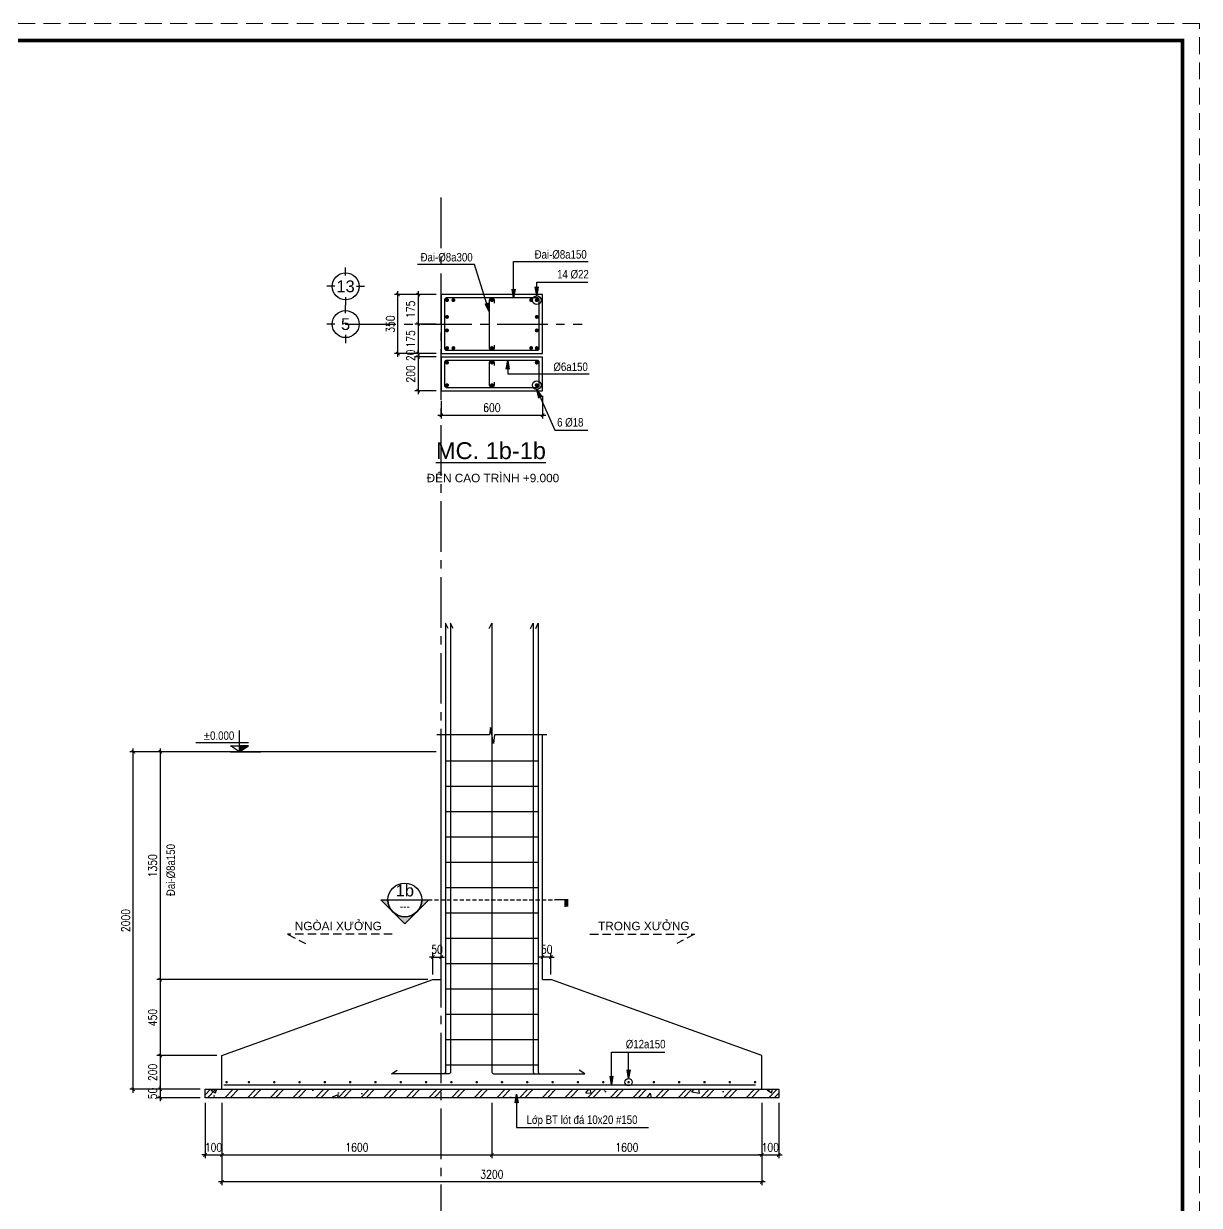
# Model space of a CAD drawing. Header units: inches. Extents: x 651127 to 1529722, y 768575 to 1021311.
# Drawn here: x 1139545 to 1174388, y 855925 to 890941 of the extents above; entities that cross this region are included whole.
import ezdxf
from ezdxf.enums import TextEntityAlignment as Align

# ---------------------------------------------------------------- set-up
doc = ezdxf.new("R2010")
doc.units = ezdxf.units.IN
doc.header["$LTSCALE"] = 1000
doc.header["$MEASUREMENT"] = 0
for name, pattern in [('CENTER2', [1.125, 0.75, -0.125, 0.125, -0.125]), ('HIDDEN', [0.375, 0.25, -0.125]), ('HIDDEN2', [0.1875, 0.125, -0.0625])]:
    doc.linetypes.add(name, pattern=pattern)
doc.layers.get('DEFPOINTS').update_dxf_attribs({"color": 8, "lineweight": 9})
for name, color, linetype in [('DWGshare.com_1', 7, 'Continuous'), ('DWGshare.com_10', 7, 'Continuous'), ('DWGshare.com_11', 143, 'Continuous'), ('DWGshare.com_2', 147, 'Continuous'), ('DWGshare.com_3', 7, 'Continuous'), ('DWGshare.com_4', 8, 'CENTER2'), ('DWGshare.com_6', 40, 'Continuous'), ('DWGshare.com_7', 1, 'Continuous'), ('DWGshare.com_8', 3, 'Continuous'), ('DWGshare.com_9', 8, 'Continuous')]:
    doc.layers.add(name, color=color, linetype=linetype)
doc.styles.add('DWGshare.com_1', font='VHELVCN.TTF')
doc.styles.add('DWGshare.com_2', font='VHELVEB.TTF')
doc.styles.add('DWGshare.com_3', font='VHELVEB.TTF')
doc.styles.add('DWGshare.com_4', font='romans.shx', dxfattribs={"width": 0.8})
doc.styles.add('DWGshare.com_6', font='VHELVEN.TTF')
doc.dimstyles.new('DWGshare.com_3', dxfattribs={"dimscale": 100, "dimtxt": 2.5, "dimasz": 1, "dimexe": 1, "dimexo": 1.5, "dimgap": 1, "dimtad": 1, "dimdec": 0, "dimlfac": 0.2, "dimzin": 0, "dimdsep": 46, "dimtxsty": 'DWGshare.com_4', "dimblk": 'DWGshare.com_1', "dimcen": 1.5, "dimdle": 1, "dimclrd": 256, "dimclre": 256, "dimclrt": 7, "dimadec": 0, "dimazin": 0, "dimtfac": 1, "dimtdec": 0, "dimtix": 1, "dimtmove": 2, "dimatfit": 3, "dimfxl": 1, "dimtolj": 1, "dimtzin": 0, "dimarcsym": 0})
doc.dimstyles.new('DWGshare.com_4', dxfattribs={"dimscale": 100, "dimtxt": 2.5, "dimasz": 2, "dimexe": 1, "dimexo": 1.5, "dimgap": 1, "dimtad": 1, "dimdec": 0, "dimlfac": 0.5, "dimzin": 0, "dimdsep": 46, "dimtxsty": 'DWGshare.com_4', "dimblk": 'DWGshare.com_6', "dimcen": 1.5, "dimdle": 1, "dimclrd": 256, "dimclre": 256, "dimclrt": 7, "dimadec": 0, "dimazin": 0, "dimtfac": 1, "dimtdec": 0, "dimtix": 1, "dimtmove": 2, "dimatfit": 3, "dimldrblk": 'DWGshare.com_6', "dimfxl": 1, "dimtolj": 1, "dimtzin": 0, "dimarcsym": 0})

# ---------------------------------------------------------------- blocks, each defined once
blk = doc.blocks.new('DWGshare.com_1')
at = {"color": 0, "linetype": 'ByBlock', "const_width": 0.3}
blk.add_lwpolyline([(-0.5, -0.5), (0.5, 0.5)], dxfattribs=at)
blk = doc.blocks.new('*D572')
at = {"layer": 'DEFPOINTS', "color": 0, "transparency": 16777216}
for p in [(1151922, 869364), (1143593, 862614), (1151672, 862614)]:
    blk.add_point(p, dxfattribs=at)
at = {"layer": 'DWGshare.com_2', "lineweight": -2, "transparency": 16777216}
for p, q in [((1143593, 869464), (1143593, 862514)), ((1151772, 869364), (1143493, 869364)), ((1151522, 862614), (1143493, 862614))]:
    blk.add_line(p, q, dxfattribs=at)
at = {"layer": 'DWGshare.com_2', "lineweight": -2, "transparency": 16777216, "xscale": 100, "yscale": 100, "zscale": 100}
for p, rotation in [((1143593, 869364), 90), ((1143593, 862614), 270)]:
    blk.add_blockref('DWGshare.com_1', p, dxfattribs=dict(at, rotation=rotation))
at = {"layer": 'DWGshare.com_2', "color": 7, "transparency": 16777216, "insert": (1143368, 865989), "char_height": 250, "attachment_point": 5, "rotation": 90, "style": 'DWGshare.com_4'}
blk.add_mtext('\\A1;1350', dxfattribs=at)
blk = doc.blocks.new('*D573')
at = {"layer": 'DEFPOINTS', "color": 0, "transparency": 16777216}
for p in [(1151672, 862614), (1143593, 860364), (1145422, 860364)]:
    blk.add_point(p, dxfattribs=at)
at = {"layer": 'DWGshare.com_2', "lineweight": -2, "transparency": 16777216}
for p, q in [((1151522, 862614), (1143493, 862614)), ((1143593, 862714), (1143593, 860264)), ((1145272, 860364), (1143493, 860364))]:
    blk.add_line(p, q, dxfattribs=at)
at = {"layer": 'DWGshare.com_2', "lineweight": -2, "transparency": 16777216, "xscale": 100, "yscale": 100, "zscale": 100}
for p, rotation in [((1143593, 862614), 90), ((1143593, 860364), 270)]:
    blk.add_blockref('DWGshare.com_1', p, dxfattribs=dict(at, rotation=rotation))
at = {"layer": 'DWGshare.com_2', "color": 7, "transparency": 16777216, "insert": (1143368, 861489), "char_height": 250, "attachment_point": 5, "rotation": 90, "style": 'DWGshare.com_4'}
blk.add_mtext('\\A1;450', dxfattribs=at)
blk = doc.blocks.new('*D574')
at = {"layer": 'DEFPOINTS', "color": 0, "transparency": 16777216}
for p in [(1145422, 860364), (1143593, 859364), (1144922, 859364)]:
    blk.add_point(p, dxfattribs=at)
at = {"layer": 'DWGshare.com_2', "lineweight": -2, "transparency": 16777216}
for p, q in [((1145272, 860364), (1143493, 860364)), ((1143593, 860464), (1143593, 859264)), ((1144772, 859364), (1143493, 859364))]:
    blk.add_line(p, q, dxfattribs=at)
at = {"layer": 'DWGshare.com_2', "lineweight": -2, "transparency": 16777216, "xscale": 100, "yscale": 100, "zscale": 100}
for p, rotation in [((1143593, 860364), 90), ((1143593, 859364), 270)]:
    blk.add_blockref('DWGshare.com_1', p, dxfattribs=dict(at, rotation=rotation))
at = {"layer": 'DWGshare.com_2', "color": 7, "transparency": 16777216, "insert": (1143368, 859864), "char_height": 250, "attachment_point": 5, "rotation": 90, "style": 'DWGshare.com_4'}
blk.add_mtext('\\A1;200', dxfattribs=at)
blk = doc.blocks.new('*D575')
at = {"layer": 'DEFPOINTS', "color": 0, "transparency": 16777216}
for p in [(1144922, 859364), (1143593, 859114), (1144922, 859114)]:
    blk.add_point(p, dxfattribs=at)
at = {"layer": 'DWGshare.com_2', "lineweight": -2, "transparency": 16777216}
for p, q in [((1144772, 859364), (1143493, 859364)), ((1143593, 859364), (1143593, 859464)), ((1143593, 859364), (1143593, 859114)), ((1144772, 859114), (1143493, 859114)), ((1143593, 859114), (1143593, 859014))]:
    blk.add_line(p, q, dxfattribs=at)
at = {"layer": 'DWGshare.com_2', "lineweight": -2, "transparency": 16777216, "xscale": 100, "yscale": 100, "zscale": 100}
for p, rotation in [((1143593, 859364), 270), ((1143593, 859114), 90)]:
    blk.add_blockref('DWGshare.com_1', p, dxfattribs=dict(at, rotation=rotation))
at = {"layer": 'DWGshare.com_2', "color": 7, "transparency": 16777216, "insert": (1143368, 859239), "char_height": 250, "attachment_point": 5, "rotation": 90, "style": 'DWGshare.com_4'}
blk.add_mtext('\\A1;50', dxfattribs=at)
blk = doc.blocks.new('*D576')
at = {"layer": 'DEFPOINTS', "color": 0, "transparency": 16777216}
for p in [(1142793, 869364), (1145245, 869364), (1144922, 859364)]:
    blk.add_point(p, dxfattribs=at)
at = {"layer": 'DWGshare.com_2', "lineweight": -2, "transparency": 16777216}
for p, q in [((1142793, 859264), (1142793, 869464)), ((1145095, 869364), (1142693, 869364)), ((1144772, 859364), (1142693, 859364))]:
    blk.add_line(p, q, dxfattribs=at)
at = {"layer": 'DWGshare.com_2', "lineweight": -2, "transparency": 16777216, "xscale": 100, "yscale": 100, "zscale": 100}
for p, rotation in [((1142793, 869364), 90), ((1142793, 859364), 270)]:
    blk.add_blockref('DWGshare.com_1', p, dxfattribs=dict(at, rotation=rotation))
at = {"layer": 'DWGshare.com_2', "color": 7, "transparency": 16777216, "insert": (1142568, 864364), "char_height": 250, "attachment_point": 5, "rotation": 90, "style": 'DWGshare.com_4'}
blk.add_mtext('\\A1;2000', dxfattribs=at)
blk = doc.blocks.new('*D587')
at = {"layer": 'DEFPOINTS', "color": 0, "transparency": 16777216}
for p in [(1144922, 859114), (1145422, 859114), (1145422, 857419)]:
    blk.add_point(p, dxfattribs=at)
at = {"layer": 'DWGshare.com_2', "lineweight": -2, "transparency": 16777216}
for p, q in [((1144922, 858964), (1144922, 857319)), ((1145422, 858964), (1145422, 857319)), ((1144922, 857419), (1144822, 857419)), ((1144922, 857419), (1145422, 857419)), ((1145422, 857419), (1145522, 857419))]:
    blk.add_line(p, q, dxfattribs=at)
at = {"layer": 'DWGshare.com_2', "lineweight": -2, "transparency": 16777216, "xscale": 100, "yscale": 100, "zscale": 100}
blk.add_blockref('DWGshare.com_1', (1144922, 857419), dxfattribs=at)
at = {"layer": 'DWGshare.com_2', "lineweight": -2, "transparency": 16777216, "xscale": 100, "yscale": 100, "zscale": 100, "rotation": 180}
blk.add_blockref('DWGshare.com_1', (1145422, 857419), dxfattribs=at)
at = {"layer": 'DWGshare.com_2', "color": 7, "transparency": 16777216, "insert": (1145172, 857644), "char_height": 250, "attachment_point": 5, "style": 'DWGshare.com_4'}
blk.add_mtext('\\A1;100', dxfattribs=at)
blk = doc.blocks.new('*D588')
at = {"layer": 'DEFPOINTS', "color": 0, "transparency": 16777216}
for p in [(1145422, 859114), (1153422, 859114), (1153422, 857419)]:
    blk.add_point(p, dxfattribs=at)
at = {"layer": 'DWGshare.com_2', "lineweight": -2, "transparency": 16777216}
for p, q in [((1145422, 858964), (1145422, 857319)), ((1153422, 858964), (1153422, 857319)), ((1145322, 857419), (1153522, 857419))]:
    blk.add_line(p, q, dxfattribs=at)
at = {"layer": 'DWGshare.com_2', "lineweight": -2, "transparency": 16777216, "xscale": 100, "yscale": 100, "zscale": 100, "rotation": 180}
blk.add_blockref('DWGshare.com_1', (1145422, 857419), dxfattribs=at)
at = {"layer": 'DWGshare.com_2', "lineweight": -2, "transparency": 16777216, "xscale": 100, "yscale": 100, "zscale": 100}
blk.add_blockref('DWGshare.com_1', (1153422, 857419), dxfattribs=at)
at = {"layer": 'DWGshare.com_2', "color": 7, "transparency": 16777216, "insert": (1149422, 857644), "char_height": 250, "attachment_point": 5, "style": 'DWGshare.com_4'}
blk.add_mtext('\\A1;1600', dxfattribs=at)
blk = doc.blocks.new('*D589')
at = {"layer": 'DEFPOINTS', "color": 0, "transparency": 16777216}
for p in [(1153422, 859114), (1161422, 859114), (1161422, 857419)]:
    blk.add_point(p, dxfattribs=at)
at = {"layer": 'DWGshare.com_2', "lineweight": -2, "transparency": 16777216}
for p, q in [((1153422, 858964), (1153422, 857319)), ((1161422, 858964), (1161422, 857319)), ((1153322, 857419), (1161522, 857419))]:
    blk.add_line(p, q, dxfattribs=at)
at = {"layer": 'DWGshare.com_2', "lineweight": -2, "transparency": 16777216, "xscale": 100, "yscale": 100, "zscale": 100, "rotation": 180}
blk.add_blockref('DWGshare.com_1', (1153422, 857419), dxfattribs=at)
at = {"layer": 'DWGshare.com_2', "lineweight": -2, "transparency": 16777216, "xscale": 100, "yscale": 100, "zscale": 100}
blk.add_blockref('DWGshare.com_1', (1161422, 857419), dxfattribs=at)
at = {"layer": 'DWGshare.com_2', "color": 7, "transparency": 16777216, "insert": (1157422, 857644), "char_height": 250, "attachment_point": 5, "style": 'DWGshare.com_4'}
blk.add_mtext('\\A1;1600', dxfattribs=at)
blk = doc.blocks.new('*D590')
at = {"layer": 'DEFPOINTS', "color": 0, "transparency": 16777216}
for p in [(1161422, 859114), (1161922, 859114), (1161922, 857419)]:
    blk.add_point(p, dxfattribs=at)
at = {"layer": 'DWGshare.com_2', "lineweight": -2, "transparency": 16777216}
for p, q in [((1161422, 858964), (1161422, 857319)), ((1161922, 858964), (1161922, 857319)), ((1161422, 857419), (1161322, 857419)), ((1161422, 857419), (1161922, 857419)), ((1161922, 857419), (1162022, 857419))]:
    blk.add_line(p, q, dxfattribs=at)
at = {"layer": 'DWGshare.com_2', "lineweight": -2, "transparency": 16777216, "xscale": 100, "yscale": 100, "zscale": 100}
blk.add_blockref('DWGshare.com_1', (1161422, 857419), dxfattribs=at)
at = {"layer": 'DWGshare.com_2', "lineweight": -2, "transparency": 16777216, "xscale": 100, "yscale": 100, "zscale": 100, "rotation": 180}
blk.add_blockref('DWGshare.com_1', (1161922, 857419), dxfattribs=at)
at = {"layer": 'DWGshare.com_2', "color": 7, "transparency": 16777216, "insert": (1161672, 857644), "char_height": 250, "attachment_point": 5, "style": 'DWGshare.com_4'}
blk.add_mtext('\\A1;100', dxfattribs=at)
blk = doc.blocks.new('*D591')
at = {"layer": 'DEFPOINTS', "color": 0, "transparency": 16777216}
for p in [(1145422, 858964), (1161422, 859114), (1145422, 856619)]:
    blk.add_point(p, dxfattribs=at)
at = {"layer": 'DWGshare.com_2', "lineweight": -2, "transparency": 16777216}
for p, q in [((1161422, 858964), (1161422, 856519)), ((1145422, 858814), (1145422, 856519)), ((1161522, 856619), (1145322, 856619))]:
    blk.add_line(p, q, dxfattribs=at)
at = {"layer": 'DWGshare.com_2', "lineweight": -2, "transparency": 16777216, "xscale": 100, "yscale": 100, "zscale": 100, "rotation": 180}
blk.add_blockref('DWGshare.com_1', (1145422, 856619), dxfattribs=at)
at = {"layer": 'DWGshare.com_2', "lineweight": -2, "transparency": 16777216, "xscale": 100, "yscale": 100, "zscale": 100}
blk.add_blockref('DWGshare.com_1', (1161422, 856619), dxfattribs=at)
at = {"layer": 'DWGshare.com_2', "color": 7, "transparency": 16777216, "insert": (1153422, 856844), "char_height": 250, "attachment_point": 5, "style": 'DWGshare.com_4'}
blk.add_mtext('\\A1;3200', dxfattribs=at)
blk = doc.blocks.new('*D592')
at = {"layer": 'DEFPOINTS', "color": 0, "transparency": 16777216}
for p in [(1151922, 863284), (1151672, 862614), (1151922, 862614)]:
    blk.add_point(p, dxfattribs=at)
at = {"layer": 'DWGshare.com_2', "lineweight": -2, "transparency": 16777216}
for p, q in [((1151672, 863284), (1151572, 863284)), ((1151672, 862764), (1151672, 863384)), ((1151672, 863284), (1151922, 863284)), ((1151922, 862764), (1151922, 863384)), ((1151922, 863284), (1152022, 863284))]:
    blk.add_line(p, q, dxfattribs=at)
at = {"layer": 'DWGshare.com_2', "lineweight": -2, "transparency": 16777216, "xscale": 100, "yscale": 100, "zscale": 100}
blk.add_blockref('DWGshare.com_1', (1151672, 863284), dxfattribs=at)
at = {"layer": 'DWGshare.com_2', "lineweight": -2, "transparency": 16777216, "xscale": 100, "yscale": 100, "zscale": 100, "rotation": 180}
blk.add_blockref('DWGshare.com_1', (1151922, 863284), dxfattribs=at)
at = {"layer": 'DWGshare.com_2', "color": 7, "transparency": 16777216, "insert": (1151797, 863509), "char_height": 250, "attachment_point": 5, "style": 'DWGshare.com_4'}
blk.add_mtext('\\A1;50', dxfattribs=at)
blk = doc.blocks.new('*D593')
at = {"layer": 'DEFPOINTS', "color": 0, "transparency": 16777216}
for p in [(1154922, 863284), (1154922, 862614), (1155172, 862614)]:
    blk.add_point(p, dxfattribs=at)
at = {"layer": 'DWGshare.com_2', "lineweight": -2, "transparency": 16777216}
for p, q in [((1154922, 863284), (1154822, 863284)), ((1154922, 862764), (1154922, 863384)), ((1155172, 863284), (1154922, 863284)), ((1155172, 862764), (1155172, 863384)), ((1155172, 863284), (1155272, 863284))]:
    blk.add_line(p, q, dxfattribs=at)
at = {"layer": 'DWGshare.com_2', "lineweight": -2, "transparency": 16777216, "xscale": 100, "yscale": 100, "zscale": 100}
blk.add_blockref('DWGshare.com_1', (1154922, 863284), dxfattribs=at)
at = {"layer": 'DWGshare.com_2', "lineweight": -2, "transparency": 16777216, "xscale": 100, "yscale": 100, "zscale": 100, "rotation": 180}
blk.add_blockref('DWGshare.com_1', (1155172, 863284), dxfattribs=at)
at = {"layer": 'DWGshare.com_2', "color": 7, "transparency": 16777216, "insert": (1155047, 863509), "char_height": 250, "attachment_point": 5, "style": 'DWGshare.com_4'}
blk.add_mtext('\\A1;50', dxfattribs=at)
blk = doc.blocks.new('DWGshare.com_6')
at = {"linetype": 'CENTER2'}
blk.add_hatch(color=256, dxfattribs=at).paths.add_polyline_path([(-1.3, 0.22), (-1, 0), (-1.3, -0.22), (0, 0)])
blk.add_line((0, 0), (-1, 0), dxfattribs=at)
blk.add_lwpolyline([(-1.3, 0.22), (0, 0), (-1.3, -0.22), (-1, 0), (-1.3, 0.22)], dxfattribs=at)
blk = doc.blocks.new('*U88')
h = blk.add_hatch(color=256)
edge = h.paths.add_edge_path()
edge.add_line((183356, 206715), (183563, 206715))
edge.add_line((183563, 206715), (182856, 206008))
edge.add_line((182856, 206008), (182149, 206715))
edge.add_line((182149, 206715), (182356, 206715))
edge.add_arc((182856, 206715), 500, 180, 360)
blk.add_hatch(color=256).paths.add_polyline_path([(187698, 206515), (187609, 206515), (187609, 206715), (187698, 206715)])
for p, q in [((182356, 206715), (183356, 206715)), ((187698, 206715), (187298, 206715)), ((187609, 206515), (187609, 206715))]:
    blk.add_line(p, q)
at = {"color": 143, "linetype": 'HIDDEN2'}
blk.add_line((183356, 206715), (187298, 206715), dxfattribs=at)
blk.add_lwpolyline([(183356, 206715), (183563, 206715), (182856, 206008), (182149, 206715), (182356, 206715, 1)], format="xyb", close=True)
blk.add_circle((182856, 206715), 500)
at = {"style": 'DWGshare.com_2', "flags": 8}
blk.add_attdef('A', text='', height=350, dxfattribs=at).set_placement((182856, 206715), align=Align.BOTTOM_CENTER)
at = {"style": 'DWGshare.com_1', "flags": 8}
blk.add_attdef('S-111', text='', height=250, dxfattribs=at).set_placement((182856, 206653), align=Align.TOP_CENTER)
blk = doc.blocks.new('*D601')
at = {"layer": 'DEFPOINTS', "color": 0, "transparency": 16777216}
for p in [(1154922, 880063), (1151922, 879914), (1154922, 879338)]:
    blk.add_point(p, dxfattribs=at)
at = {"layer": 'DWGshare.com_2', "lineweight": -2, "transparency": 16777216}
for p, q in [((1151922, 879764), (1151922, 879238)), ((1154922, 879913), (1154922, 879238)), ((1151822, 879338), (1155022, 879338))]:
    blk.add_line(p, q, dxfattribs=at)
at = {"layer": 'DWGshare.com_2', "lineweight": -2, "transparency": 16777216, "xscale": 100, "yscale": 100, "zscale": 100, "rotation": 180}
blk.add_blockref('DWGshare.com_1', (1151922, 879338), dxfattribs=at)
at = {"layer": 'DWGshare.com_2', "lineweight": -2, "transparency": 16777216, "xscale": 100, "yscale": 100, "zscale": 100}
blk.add_blockref('DWGshare.com_1', (1154922, 879338), dxfattribs=at)
at = {"layer": 'DWGshare.com_2', "color": 7, "transparency": 16777216, "insert": (1153422, 879563), "char_height": 250, "attachment_point": 5, "style": 'DWGshare.com_4'}
blk.add_mtext('\\A1;600', dxfattribs=at)
blk = doc.blocks.new('*D602')
at = {"layer": 'DEFPOINTS', "color": 0, "transparency": 16777216}
for p in [(1151922, 882913), (1151238, 882038), (1151922, 882038)]:
    blk.add_point(p, dxfattribs=at)
at = {"layer": 'DWGshare.com_2', "lineweight": -2, "transparency": 16777216}
for p, q in [((1151772, 882913), (1151138, 882913)), ((1151238, 883013), (1151238, 881938)), ((1151772, 882038), (1151138, 882038))]:
    blk.add_line(p, q, dxfattribs=at)
at = {"layer": 'DWGshare.com_2', "lineweight": -2, "transparency": 16777216, "xscale": 100, "yscale": 100, "zscale": 100}
for p, rotation in [((1151238, 882913), 90), ((1151238, 882038), 270)]:
    blk.add_blockref('DWGshare.com_1', p, dxfattribs=dict(at, rotation=rotation))
at = {"layer": 'DWGshare.com_2', "color": 7, "transparency": 16777216, "insert": (1151013, 882475), "char_height": 250, "attachment_point": 5, "rotation": 90, "style": 'DWGshare.com_4'}
blk.add_mtext('\\A1;175', dxfattribs=at)
blk = doc.blocks.new('*D603')
at = {"layer": 'DEFPOINTS', "color": 0, "transparency": 16777216}
for p in [(1151922, 882038), (1151238, 881163), (1151922, 881163)]:
    blk.add_point(p, dxfattribs=at)
at = {"layer": 'DWGshare.com_2', "lineweight": -2, "transparency": 16777216}
for p, q in [((1151238, 882138), (1151238, 881063)), ((1151772, 882038), (1151138, 882038)), ((1151772, 881163), (1151138, 881163))]:
    blk.add_line(p, q, dxfattribs=at)
at = {"layer": 'DWGshare.com_2', "lineweight": -2, "transparency": 16777216, "xscale": 100, "yscale": 100, "zscale": 100}
for p, rotation in [((1151238, 882038), 90), ((1151238, 881163), 270)]:
    blk.add_blockref('DWGshare.com_1', p, dxfattribs=dict(at, rotation=rotation))
at = {"layer": 'DWGshare.com_2', "color": 7, "transparency": 16777216, "insert": (1151013, 881600), "char_height": 250, "attachment_point": 5, "rotation": 90, "style": 'DWGshare.com_4'}
blk.add_mtext('\\A1;175', dxfattribs=at)
blk = doc.blocks.new('*D604')
at = {"layer": 'DEFPOINTS', "color": 0, "transparency": 16777216}
for p in [(1150639, 882913), (1151922, 882913), (1151922, 881163)]:
    blk.add_point(p, dxfattribs=at)
at = {"layer": 'DWGshare.com_2', "lineweight": -2, "transparency": 16777216}
for p, q in [((1151772, 882913), (1150539, 882913)), ((1150639, 881063), (1150639, 883013)), ((1151772, 881163), (1150539, 881163))]:
    blk.add_line(p, q, dxfattribs=at)
at = {"layer": 'DWGshare.com_2', "lineweight": -2, "transparency": 16777216, "xscale": 100, "yscale": 100, "zscale": 100}
for p, rotation in [((1150639, 882913), 90), ((1150639, 881163), 270)]:
    blk.add_blockref('DWGshare.com_1', p, dxfattribs=dict(at, rotation=rotation))
at = {"layer": 'DWGshare.com_2', "color": 7, "transparency": 16777216, "insert": (1150414, 882038), "char_height": 250, "attachment_point": 5, "rotation": 90, "style": 'DWGshare.com_4'}
blk.add_mtext('\\A1;350', dxfattribs=at)
blk = doc.blocks.new('*U9')
blk.add_hatch(color=256).paths.add_polyline_path([(-371, 181), (-636, 0), (-636, 181)])
for p, q in [((-636, 0), (-636, 631)), ((-1929, 281), (-371, 281)), ((-900, 181), (-636, 181)), ((-636, 0), (-900, 181)), ((-900, 0), (0, 0)), ((-371, 181), (-636, 181)), ((-636, 0), (-371, 181))]:
    blk.add_line(p, q)
at = {"linetype": 'CENTER2', "style": 'DWGshare.com_1'}
blk.add_attdef('CD', text='', height=250, dxfattribs=at).set_placement((-1699, 281), align=Align.BOTTOM_LEFT)
blk.add_attdef('%%P0.000', (771, 355), '', height=250, dxfattribs=at)
blk = doc.blocks.new('*D607')
at = {"layer": 'DEFPOINTS', "color": 0, "transparency": 16777216}
for p in [(1151238, 881063), (1151772, 881163), (1151922, 881063)]:
    blk.add_point(p, dxfattribs=at)
at = {"layer": 'DWGshare.com_2', "lineweight": -2, "transparency": 16777216}
for p, q in [((1151622, 881163), (1151138, 881163)), ((1151772, 881063), (1151138, 881063)), ((1151238, 881163), (1151238, 881263)), ((1151238, 881163), (1151238, 881063)), ((1151238, 881063), (1151238, 880963))]:
    blk.add_line(p, q, dxfattribs=at)
at = {"layer": 'DWGshare.com_2', "lineweight": -2, "transparency": 16777216, "xscale": 100, "yscale": 100, "zscale": 100}
for p, rotation in [((1151238, 881163), 270), ((1151238, 881063), 90)]:
    blk.add_blockref('DWGshare.com_1', p, dxfattribs=dict(at, rotation=rotation))
at = {"layer": 'DWGshare.com_2', "color": 7, "transparency": 16777216, "insert": (1151013, 881113), "char_height": 250, "attachment_point": 5, "rotation": 90, "style": 'DWGshare.com_4'}
blk.add_mtext('\\A1;20', dxfattribs=at)
blk = doc.blocks.new('*D608')
at = {"layer": 'DEFPOINTS', "color": 0, "transparency": 16777216}
for p in [(1151922, 881063), (1151238, 880063), (1151922, 880063)]:
    blk.add_point(p, dxfattribs=at)
at = {"layer": 'DWGshare.com_2', "lineweight": -2, "transparency": 16777216}
for p, q in [((1151772, 881063), (1151138, 881063)), ((1151238, 881163), (1151238, 879963)), ((1151772, 880063), (1151138, 880063))]:
    blk.add_line(p, q, dxfattribs=at)
at = {"layer": 'DWGshare.com_2', "lineweight": -2, "transparency": 16777216, "xscale": 100, "yscale": 100, "zscale": 100}
for p, rotation in [((1151238, 881063), 90), ((1151238, 880063), 270)]:
    blk.add_blockref('DWGshare.com_1', p, dxfattribs=dict(at, rotation=rotation))
at = {"layer": 'DWGshare.com_2', "color": 7, "transparency": 16777216, "insert": (1151013, 880563), "char_height": 250, "attachment_point": 5, "rotation": 90, "style": 'DWGshare.com_4'}
blk.add_mtext('\\A1;200', dxfattribs=at)
blk = doc.blocks.new('DWGshare.com_2')
for p, q in [((0, 320), (0, 560)), ((-320, 0), (-560, 0)), ((320, 0), (560, 0)), ((0, -320), (0, -560))]:
    blk.add_line(p, q)
blk.add_circle((0, 0), 400)
at = {"linetype": 'Continuous', "style": 'DWGshare.com_2'}
blk.add_attdef('2', text='', height=350, dxfattribs=at).set_placement((0, 0), align=Align.MIDDLE_CENTER)

msp = doc.modelspace()

# ---------------------------------------------------------------- hatches: boundary and pattern name
at = {"layer": 'DWGshare.com_9'}
h = msp.add_hatch(dxfattribs=at)
h.set_pattern_fill('BETONG', color=256, scale=250, style=0, pattern_type=2)
h.set_pattern_definition([(50, (-8e-10, 59400), (1793.1505, -156.8803), [187.5, -2062.5]), (355, (-8e-10, 59400), (-346.8783, 1880.4803), [150, -1650]), (100.4514, (149.4, 59387), (1446.2735, 1723.5989), [159.3505, -1752.8553]), (46.1842, (-8e-10, 59900), (2668.1026, -413.7975), [281.25, -3093.75]), (96.6356, (222.3, 59865.5), (2336.657, 2435.2947), [239.0257, -2629.2825]), (351.1842, (-8e-10, 59900), (2336.655, 2435.2965), [225, -2475]), (21, (250, 59775), (1492.2676, -1006.5472), [187.5, -2062.5]), (326, (250, 59775), (608.2883, 1812.875), [150, -1650]), (71.4514, (374.4, 59691.1), (2100.5566, 806.3262), [159.3505, -1752.8553]), (37.5, (-8e-10, 59400), (30.39964, 832.23463), [0, -1630, 0, -1675, 0, -1656.25]), (7.5, (-8e-10, 59400), (657.67384, 986.0293), [0, -955, 0, -1592.5, 0, -631.25]), (327.5, (-557.5, 59400), (1334.5561, -56.38718), [0, -625, 0, -1950, 0, -2587.5]), (317.5, (-807.5, 59400), (1457.9654, 250.2625), [0, -812.5, 0, -1295, 0, -1837.5]), (45, (-8e-10, 59400), (-335.87572, 335.87572), []), (45, (-8e-10, 59562.5), (-335.87572, 335.87572), [])])
h.paths.add_polyline_path([(1144921.7, 859113.6), (1144921.7, 859363.6), (1161921.7, 859363.6), (1161921.7, 859113.6)])

# ---------------------------------------------------------------- linework, layer by layer
at = {"layer": 'DEFPOINTS', "linetype": 'HIDDEN', "ltscale": 2}
msp.add_lwpolyline([(1090287.6, 831540.9), (1174387.6, 831540.9), (1174387.6, 890940.9), (1090287.6, 890940.9)], close=True, dxfattribs=at)
at = {"layer": 'DWGshare.com_1', "const_width": 100}
msp.add_lwpolyline([(1092287.6, 832040.9), (1173887.6, 832040.9), (1173887.6, 890440.9), (1092287.6, 890440.9)], close=True, dxfattribs=at)
at = {"layer": 'DWGshare.com_11'}
msp.add_lwpolyline([(1144921.7, 859113.6), (1144921.7, 859363.6), (1161921.7, 859363.6), (1161921.7, 859113.6)], close=True, dxfattribs=at)
at = {"layer": 'DWGshare.com_2'}
msp.add_lwpolyline([(1155048.6, 869863.6), (1153500.6, 869863.6), (1153471.2, 869611.3), (1153382.1, 870084.4), (1153349, 869863.6), (1151785.4, 869863.6)], dxfattribs=at)
for centre, radius in [((1154750.5, 882747.2), 130.1), ((1154750.5, 880227.9), 130.1), ((1157472.1, 859575.1), 106)]:
    msp.add_circle(centre, radius, dxfattribs=at)
at = {"layer": 'DWGshare.com_3'}
for p, q in [((1151921.7, 862613.6), (1151921.7, 869863.6)), ((1154921.7, 862613.6), (1154921.7, 869863.6)), ((1145421.7, 860363.6), (1151671.7, 862613.6)), ((1151671.7, 862613.6), (1151921.7, 862613.6)), ((1154921.7, 862613.6), (1155171.7, 862613.6)), ((1161421.7, 860363.6), (1155171.7, 862613.6)), ((1145421.7, 859363.6), (1145421.7, 860363.6)), ((1161421.7, 859363.6), (1161421.7, 860363.6))]:
    msp.add_line(p, q, dxfattribs=at)
for points in [[(1151921.7, 882912.5), (1151921.7, 881162.5), (1154921.7, 881162.5), (1154921.7, 882912.5)], [(1151921.7, 881062.5), (1151921.7, 880062.5), (1154921.7, 880062.5), (1154921.7, 881062.5)]]:
    msp.add_lwpolyline(points, close=True, dxfattribs=at)
at = {"layer": 'DWGshare.com_4', "ltscale": 2}
for p, q in [((1151921.7, 837041), (1151921.7, 885842)), ((1149076.9, 882037.5), (1156098.1, 882037.5))]:
    msp.add_line(p, q, dxfattribs=at)
at = {"layer": 'DWGshare.com_6', "linetype": 'HIDDEN'}
for points in [[(1150467.1, 863957.9), (1147369.3, 863957.9), (1147893.9, 863683.2)], [(1156326.3, 863957.9), (1159424.1, 863957.9), (1158899.5, 863683.2)]]:
    msp.add_lwpolyline(points, dxfattribs=at)
at = {"layer": 'DWGshare.com_7'}
msp.add_line((1145478.4, 859493.8), (1161230.8, 859493.8), dxfattribs=at)
at = {"layer": 'DWGshare.com_7', "linetype": 'CENTER2'}
for points, const_width in [([(1152092.8, 882775.8, -1), (1152092.8, 882718.5, -1)], 57.3), ([(1152280.8, 882775.8, -1), (1152280.8, 882718.5, -1)], 57.3), ([(1153421.7, 882775.8, 1), (1153421.7, 882718.5, 1)], 57.3), ([(1154584.9, 882775.8, 1), (1154584.9, 882718.5, 1)], 57.3), ([(1154750.5, 882775.8, 1), (1154750.5, 882718.5, 1)], 57.3), ([(1152092.8, 882279.1, -1), (1152092.8, 882221.8, -1)], 57.3), ([(1154750.5, 882279.1, 1), (1154750.5, 882221.8, 1)], 57.3), ([(1152092.8, 881822, 1), (1152092.8, 881879.3, 1)], 57.3), ([(1154750.5, 881822, -1), (1154750.5, 881879.3, -1)], 57.3), ([(1152092.8, 881299.3, 1), (1152092.8, 881356.5, 1)], 57.3), ([(1152280.8, 881299.3, 1), (1152280.8, 881356.5, 1)], 57.3), ([(1153421.7, 881299.3, -1), (1153421.7, 881356.5, -1)], 57.3), ([(1154584.9, 881299.3, -1), (1154584.9, 881356.5, -1)], 57.3), ([(1154750.5, 881299.3, -1), (1154750.5, 881356.5, -1)], 57.3), ([(1152092.8, 880925.8, -1), (1152092.8, 880868.5, -1)], 57.3), ([(1153421.7, 880925.8, -1), (1153421.7, 880868.5, -1)], 57.3), ([(1154750.5, 880925.8, 1), (1154750.5, 880868.5, 1)], 57.3), ([(1152092.8, 880199.3, 1), (1152092.8, 880256.5, 1)], 57.3), ([(1153421.7, 880199.3, 1), (1153421.7, 880256.5, 1)], 57.3), ([(1154750.5, 880199.3, -1), (1154750.5, 880256.5, -1)], 57.3), ([(1145577.5, 859575.1, -1), (1145541, 859575.1, -1)], 36.5), ([(1146239.9, 859575.1, -1), (1146203.5, 859575.1, -1)], 36.5), ([(1146989.9, 859575.1, -1), (1146953.5, 859575.1, -1)], 36.5), ([(1147739.9, 859575.1, -1), (1147703.5, 859575.1, -1)], 36.5), ([(1148489.9, 859575.1, -1), (1148453.5, 859575.1, -1)], 36.5), ([(1149239.9, 859575.1, -1), (1149203.5, 859575.1, -1)], 36.5), ([(1149989.9, 859575.1, -1), (1149953.5, 859575.1, -1)], 36.5), ([(1150739.9, 859575.1, -1), (1150703.5, 859575.1, -1)], 36.5), ([(1151489.9, 859575.1, -1), (1151453.5, 859575.1, -1)], 36.5), ([(1152239.9, 859575.1, -1), (1152203.5, 859575.1, -1)], 36.5), ([(1152989.9, 859575.1, -1), (1152953.5, 859575.1, -1)], 36.5), ([(1153739.9, 859575.1, -1), (1153703.5, 859575.1, -1)], 36.5), ([(1154489.9, 859575.1, -1), (1154453.5, 859575.1, -1)], 36.5), ([(1155239.9, 859575.1, -1), (1155203.5, 859575.1, -1)], 36.5), ([(1155989.9, 859575.1, -1), (1155953.5, 859575.1, -1)], 36.5), ([(1156739.9, 859575.1, -1), (1156703.5, 859575.1, -1)], 36.5), ([(1157489.9, 859575.1, -1), (1157453.5, 859575.1, -1)], 36.5), ([(1158239.9, 859575.1, -1), (1158203.5, 859575.1, -1)], 36.5), ([(1158989.9, 859575.1, -1), (1158953.5, 859575.1, -1)], 36.5), ([(1159739.9, 859575.1, -1), (1159703.5, 859575.1, -1)], 36.5), ([(1160489.9, 859575.1, -1), (1160453.5, 859575.1, -1)], 36.5), ([(1161239.9, 859575.1, -1), (1161203.5, 859575.1, -1)], 36.5)]:
    msp.add_lwpolyline(points, format="xyb", close=True, dxfattribs=dict(at, const_width=const_width))
at = {"layer": 'DWGshare.com_7'}
for points in [[(1152123.7, 873016.7), (1152046.7, 873172.2), (1152046.7, 859875, -0.4142136), (1151996.7, 859825), (1150450.9, 859825), (1150610.1, 859934.6)], [(1152273.7, 873016.7), (1152196.7, 873172.2), (1152196.7, 859875, -0.4142136), (1152146.7, 859825), (1150600.9, 859825), (1150450.9, 859825)], [(1153344.6, 873016.7), (1153421.7, 873172.2), (1153421.7, 859875, 0.4142136), (1153471.7, 859825), (1156171.7, 859825), (1156012.5, 859934.6)], [(1154569.6, 873016.7), (1154646.7, 873172.2), (1154646.7, 859875, 0.4142136), (1154696.7, 859825), (1156021.7, 859825), (1156171.7, 859825)], [(1154719.6, 873016.7), (1154796.7, 873172.2), (1154796.7, 859875, 0.4142136), (1154846.7, 859825), (1156171.7, 859825), (1156012.5, 859934.6)]]:
    msp.add_lwpolyline(points, format="xyb", dxfattribs=at)
at = {"layer": 'DWGshare.com_8'}
for p, q in [((1152046.7, 869092.8), (1154796.7, 869092.8)), ((1152046.7, 868342.8), (1154796.7, 868342.8)), ((1152046.7, 867592.8), (1154796.7, 867592.8)), ((1152046.7, 866842.8), (1154796.7, 866842.8)), ((1152046.7, 866092.8), (1154796.7, 866092.8)), ((1152046.7, 865342.8), (1154796.7, 865342.8)), ((1152046.7, 864592.8), (1154796.7, 864592.8)), ((1152046.7, 863842.8), (1154796.7, 863842.8)), ((1152046.7, 863092.8), (1154796.7, 863092.8)), ((1152046.7, 862342.8), (1154796.7, 862342.8)), ((1152046.7, 861592.8), (1154796.7, 861592.8)), ((1152046.7, 860842.8), (1154796.7, 860842.8)), ((1152046.7, 860092.8), (1154796.7, 860092.8))]:
    msp.add_line(p, q, dxfattribs=at)
for points in [[(1152021.7, 882762.5), (1152021.7, 881312.5, 0.4142136), (1152071.7, 881262.5), (1154771.7, 881262.5, 0.4142136), (1154821.7, 881312.5), (1154821.7, 882762.5, 0.4142136), (1154771.7, 882812.5), (1152071.7, 882812.5, 0.4142136)], [(1152021.7, 880912.5), (1152021.7, 880212.5, 0.4142136), (1152071.7, 880162.5), (1154771.7, 880162.5, 0.4142136), (1154821.7, 880212.5), (1154821.7, 880912.5, 0.4142136), (1154771.7, 880962.5), (1152071.7, 880962.5, 0.4142136)]]:
    msp.add_lwpolyline(points, format="xyb", close=True, dxfattribs=at)
for points in [[(1153497.4, 882660.2), (1153497.4, 882736.8, 1), (1153345.9, 882736.8), (1153345.9, 881338.3, 1), (1153497.4, 881338.3), (1153497.4, 881414.9)], [(1153497.4, 880810.2), (1153497.4, 880886.8, 1), (1153345.9, 880886.8), (1153345.9, 880238.3, 1), (1153497.4, 880238.3), (1153497.4, 880314.9)]]:
    msp.add_lwpolyline(points, format="xyb", dxfattribs=at)

# ---------------------------------------------------------------- block references
at = {"layer": 'DWGshare.com_6', "linetype": 'CENTER2'}
for p, values in [((1149085.6, 883157.5), {'2': '13'}), ((1149085.6, 882037.5), {'2': '5'})]:
    msp.add_blockref('DWGshare.com_2', p, dxfattribs=at).add_auto_attribs(values)
ref = msp.add_blockref('*U9', (1146577.5, 869363.6), dxfattribs=at)
ref.add_attrib('CD', '%%p0.000', dxfattribs={"layer": '0', "linetype": 'CENTER2', "height": 250, "style": 'DWGshare.com_1'}).set_placement((1144878.6, 869644.5), align=Align.BOTTOM_LEFT)
at = {"layer": 'DWGshare.com_6', "linetype": 'HIDDEN'}
ref = msp.add_blockref('*U88', (967986.5, 658259.3), dxfattribs=at)
ref.add_attrib('S-111', '---', dxfattribs={"layer": '0', "height": 250, "style": 'DWGshare.com_1'}).set_placement((1150842.3, 864911.8), align=Align.TOP_CENTER)
ref.add_attrib('A', '1b', dxfattribs={"layer": '0', "height": 350, "style": 'DWGshare.com_2'}).set_placement((1150842.3, 864974.3), align=Align.BOTTOM_CENTER)

# ---------------------------------------------------------------- texts
at = {"layer": 'DWGshare.com_10'}
for s, height, style, p in [('Ñai-Þ8a300', 250, 'DWGshare.com_1', (1151307.9, 883819.8)), ('Ñai-Þ8a150', 250, 'DWGshare.com_1', (1154687.4, 883903.1)), ('14 Þ22', 250, 'DWGshare.com_1', (1155354.3, 883316.2)), ('Þ6a150', 250, 'DWGshare.com_1', (1155245.3, 880572.4)), ('6 Þ18', 250, 'DWGshare.com_1', (1155354.3, 878926.7)), ('%%UMC. 1b-1b', 500, 'DWGshare.com_3', (1151763.7, 877887.4)), ('Þ12a150', 250, 'DWGshare.com_1', (1157389, 860502.7)), ('Lôùp BT loùt ñaù 10x20 #150', 250, 'DWGshare.com_1', (1154449.3, 858262.9))]:
    msp.add_text(s, height=height, dxfattribs=dict(at, style=style)).set_placement(p, align=Align.BOTTOM_LEFT)
at = {"layer": 'DWGshare.com_10', "style": 'DWGshare.com_6'}
for s, p in [('ÑEÁN CAO TRÌNH +9.000', (1153452, 877513.2)), ('NGOØAI XÖÔÛNG', (1148869.2, 864239.1)), ('TRONG XÖÔÛNG', (1157924.3, 864239.1))]:
    msp.add_text(s, height=250, dxfattribs=at).set_placement(p, align=Align.MIDDLE)
at = {"layer": 'DWGshare.com_10', "style": 'DWGshare.com_1'}
msp.add_text('Ñai-Þ8a150', height=250, rotation=90, dxfattribs=at).set_placement((1144103.5, 865087.5), align=Align.BOTTOM_LEFT)

# ---------------------------------------------------------------- dimensions: what is measured, and where the dimension line sits
at = {"layer": 'DWGshare.com_2'}
for base, p1, p2, angle, picture, middle in [((1150638.7, 882912.5), (1151921.7, 881162.5), (1151921.7, 882912.5), 90, '*D604', (1150413.7, 882037.5)), ((1151237.5, 882037.5), (1151921.7, 882912.5), (1151921.7, 882037.5), 90, '*D602', (1151012.5, 882475)), ((1151237.5, 881162.5), (1151921.7, 882037.5), (1151921.7, 881162.5), 90, '*D603', (1151012.5, 881600)), ((1151237.5, 881062.5), (1151771.7, 881162.5), (1151921.7, 881062.5), 90, '*D607', (1151012.5, 881112.5)), ((1151237.5, 880062.5), (1151921.7, 881062.5), (1151921.7, 880062.5), 90, '*D608', (1151012.5, 880562.5)), ((1142792.6, 869363.6), (1144921.7, 859363.6), (1145244.5, 869363.6), 90, '*D576', (1142567.6, 864363.6)), ((1143592.6, 862613.6), (1151921.7, 869363.6), (1151671.7, 862613.6), 90, '*D572', (1143367.6, 865988.6)), ((1154921.7, 863284.1), (1155171.7, 862613.6), (1154921.7, 862613.6), 180, '*D593', (1155046.7, 863509.1)), ((1143592.6, 860363.6), (1151671.7, 862613.6), (1145421.7, 860363.6), 90, '*D573', (1143367.6, 861488.6)), ((1143592.6, 859363.6), (1145421.7, 860363.6), (1144921.7, 859363.6), 90, '*D574', (1143367.6, 859863.6)), ((1143592.6, 859113.6), (1144921.7, 859363.6), (1144921.7, 859113.6), 90, '*D575', (1143367.6, 859238.6))]:
    dim = msp.add_linear_dim(base=base, p1=p1, p2=p2, angle=angle, dimstyle='DWGshare.com_3', dxfattribs=at)
    dim.commit()
    dim.dimension.update_dxf_attribs({"geometry": picture, "text_midpoint": middle})
for base, p1, p2, picture, middle in [((1154921.7, 879338.4), (1151921.7, 879914.3), (1154921.7, 880062.5), '*D601', (1153421.7, 879563.4)), ((1151921.7, 863284.1), (1151671.7, 862613.6), (1151921.7, 862613.6), '*D592', (1151796.7, 863509.1)), ((1145421.7, 857418.9), (1144921.7, 859113.6), (1145421.7, 859113.6), '*D587', (1145171.7, 857643.9)), ((1153421.7, 857418.9), (1145421.7, 859113.6), (1153421.7, 859113.6), '*D588', (1149421.7, 857643.9)), ((1145421.7, 856618.9), (1161421.7, 859113.6), (1145421.7, 858963.6), '*D591', (1153421.7, 856843.9)), ((1161421.7, 857418.9), (1153421.7, 859113.6), (1161421.7, 859113.6), '*D589', (1157421.7, 857643.9)), ((1161921.7, 857418.9), (1161421.7, 859113.6), (1161921.7, 859113.6), '*D590', (1161671.7, 857643.9))]:
    dim = msp.add_linear_dim(base=base, p1=p1, p2=p2, dimstyle='DWGshare.com_3', dxfattribs=at)
    dim.commit()
    dim.dimension.update_dxf_attribs({"geometry": picture, "text_midpoint": middle})

# ---------------------------------------------------------------- leaders
for points in [[(1153345.9, 882406.9), (1152908.3, 883808.3), (1151218.2, 883808.3)], [(1154063.1, 882812.5), (1154063.1, 883891.6), (1156276.5, 883891.6)], [(1154750.5, 882877.2), (1154750.5, 883282), (1156265.3, 883282)], [(1153889.6, 880962.5), (1153889.6, 880560.9), (1156306.1, 880560.9)], [(1154750.5, 880097.8), (1155291.3, 878892.5), (1156265.3, 878892.5)], [(1156966.2, 859493.8), (1156966.2, 860468.5), (1158543.9, 860468.5)], [(1157472.1, 859681.1), (1157472.1, 860468.5)], [(1154154.8, 859219.3), (1154154.8, 858228.7), (1158063.1, 858228.7)]]:
    msp.add_leader(points, dimstyle='DWGshare.com_4', dxfattribs=at)

doc.saveas('drawing.dxf')
